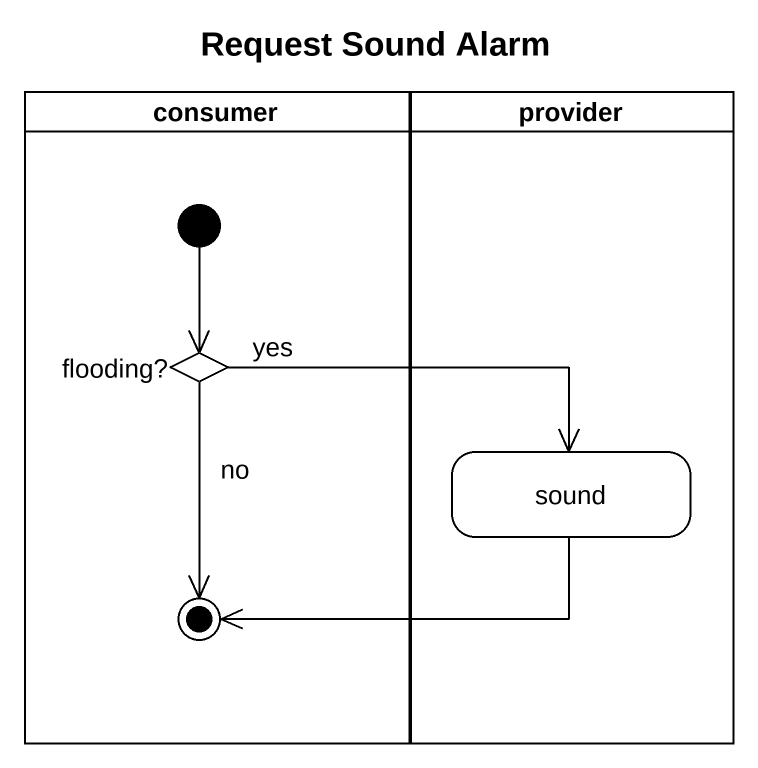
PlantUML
@startuml
title Request Sound Alarm
hide empty description
state consumer <<partition>> {
  state "flooding?" as flooding <<choice>> #FFFFFF
  state final1 <<end>>
  [*] --> flooding
}
state provider <<partition>> {
  state sound #FFFFFF
}
flooding -right-> sound : yes
flooding --> final1 : no
sound -left-> final1
@enduml
